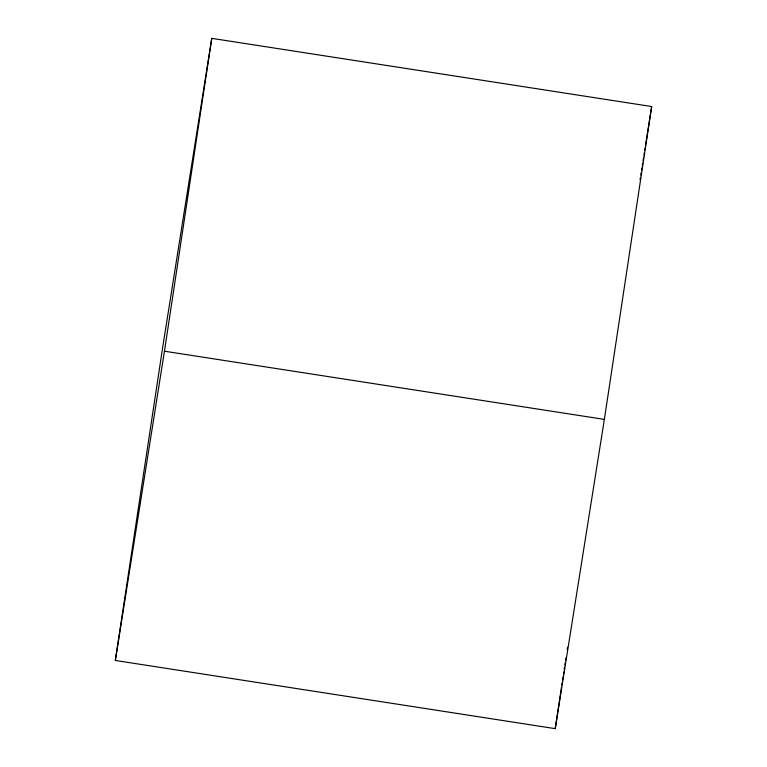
<?xml version="1.0" encoding="UTF-8"?>
<svg xmlns="http://www.w3.org/2000/svg" width="767" height="767" viewBox="0 0 767 767"><rect width="100%" height="100%" fill="white"/><g stroke="black" fill="none" stroke-linecap="round" stroke-linejoin="round"><path stroke-width="1.15" d="M115.328 660.464L162.642 347.604L211.769 38.35L651.672 106.536L604.358 419.396L555.231 728.65L115.328 660.464L164.454 351.209L211.769 38.35M555.231 728.65L561.482 687.328M561.837 684.969L562.192 682.611M562.547 680.243L563.083 676.705M563.448 674.346L563.803 671.978M564.157 669.62L564.512 667.261M564.876 664.893L565.231 662.535M565.586 660.176L565.941 657.818M567.197 649.553L567.551 647.185M640.052 179.718L640.426 177.359M640.8 175.001L641.174 172.633M641.548 170.274L641.921 167.915M642.295 165.557L642.669 163.198M643.053 160.83L643.609 157.293M643.983 154.934L644.357 152.575M644.74 150.207L645.114 147.849M645.488 145.49L651.672 106.536M164.454 351.209L604.358 419.396"/></g></svg>
